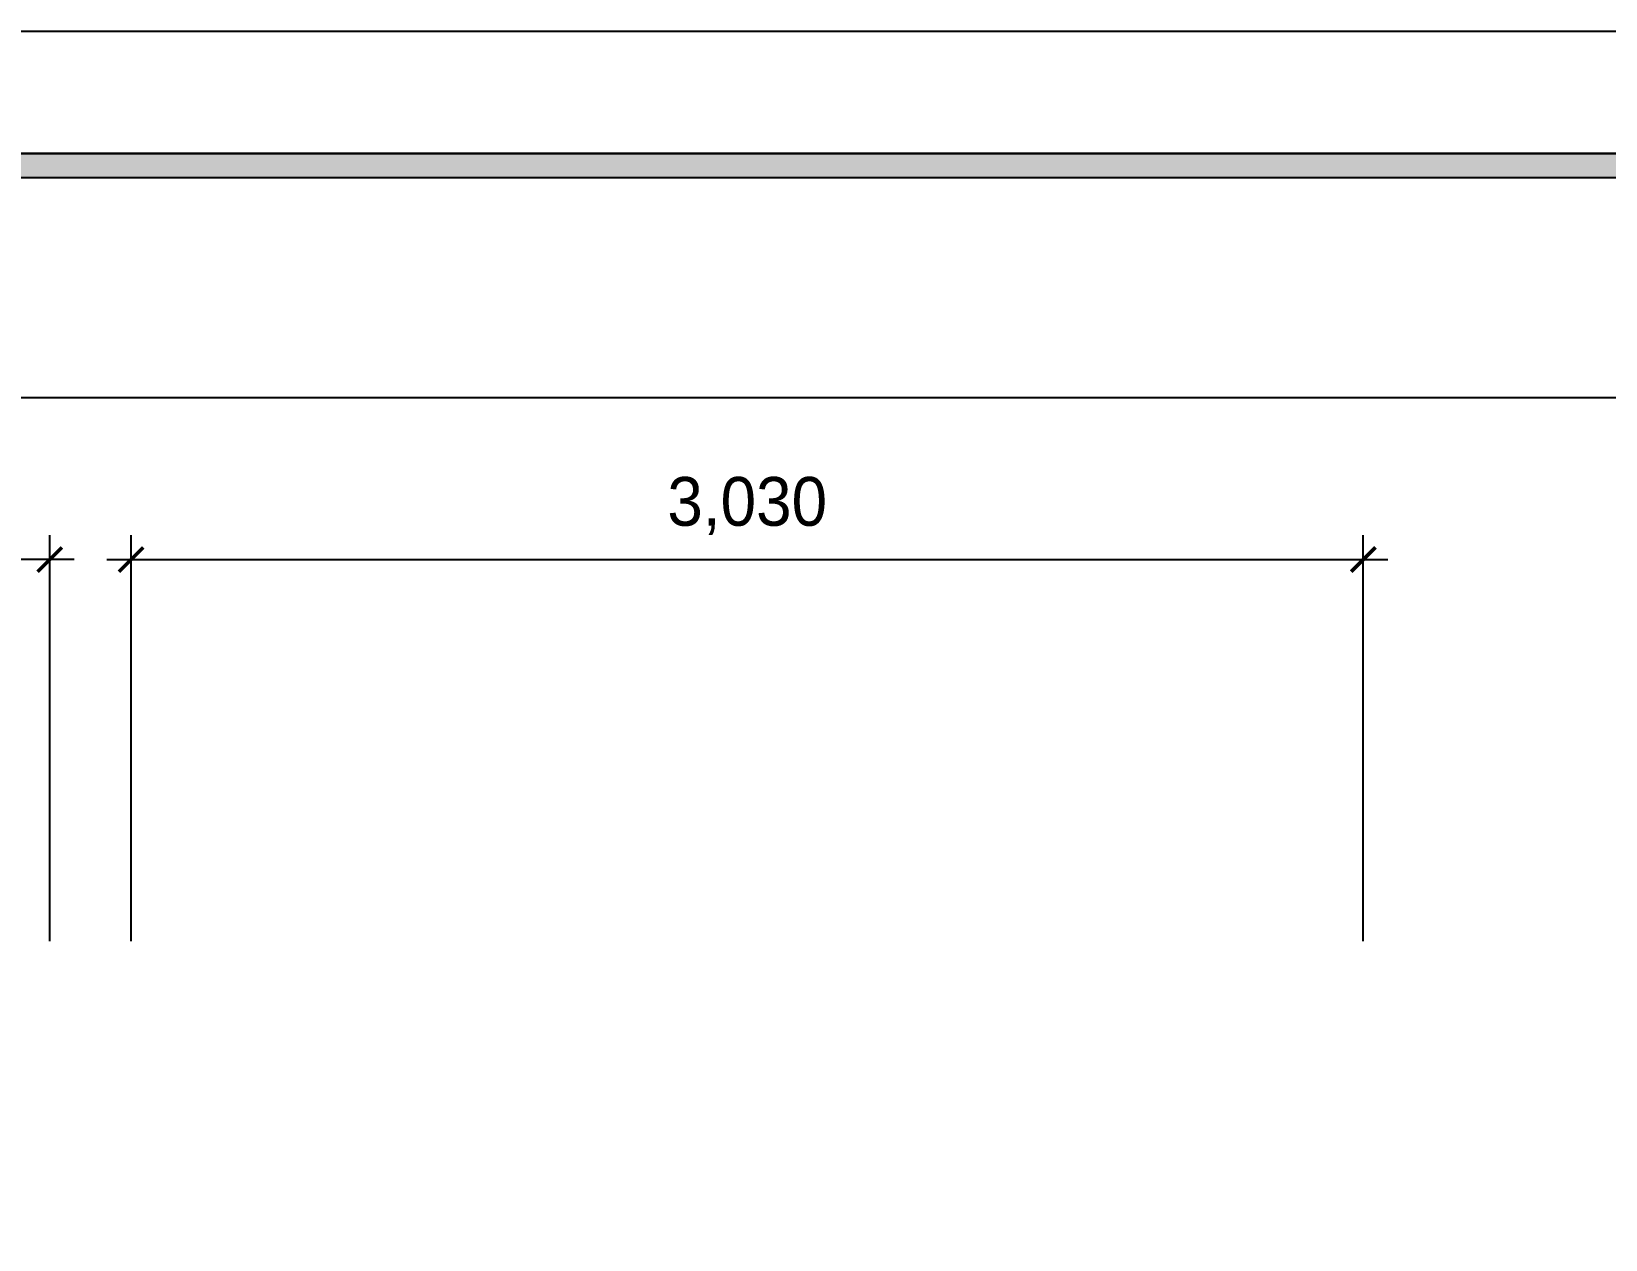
# Model space of a CAD drawing. Header units: inches. Extents: x 3778 to 56227, y -16914 to 35091.
# Drawn here: x 18495 to 22365, y 18644 to 21615 of the extents above; entities that cross this region are included whole.
import ezdxf
from ezdxf.enums import TextEntityAlignment as Align

# ---------------------------------------------------------------- set-up
doc = ezdxf.new("R2010")
doc.units = ezdxf.units.IN
doc.header["$LTSCALE"] = 100
doc.header["$MEASUREMENT"] = 0
doc.header["$PDSIZE"] = 700.071425
for name, color, linetype in [('07-DIM WAL', 5, 'Continuous'), ('F-SYM', 7, 'Continuous'), ('FORM(YOURNAME)-11', 1, 'Continuous')]:
    doc.layers.add(name, color=color, linetype=linetype)
doc.styles.add('HY 울릉도 L', font='')
doc.styles.add('YOURNAME', font='HY울릉도M.TTF')
doc.styles.get('HY 울릉도 L').set_extended_font_data('HY울릉도L')
doc.dimstyles.new('60', dxfattribs={"dimscale": 60, "dimtxt": 2, "dimasz": 1, "dimexe": 1, "dimexo": 1, "dimgap": 1, "dimtad": 1, "dimdec": 0, "dimrnd": 0.05, "dimdsep": 46, "dimlunit": 6, "dimtxsty": 'HY 울릉도 L', "dimblk": 'ARCHTICK', "dimcen": 2.5, "dimdle": 1, "dimclrd": 133, "dimclre": 133, "dimclrt": 30, "dimadec": 0, "dimazin": 0, "dimtfac": 1, "dimtdec": 0, "dimtix": 1, "dimtmove": 2, "dimatfit": 3, "dimldrblk": 'ARCHTICK', "dimfxl": 0, "dimlwd": -1, "dimlwe": -1, "dimarcsym": 0})

# ---------------------------------------------------------------- blocks, each defined once
blk = doc.blocks.new('FORM-PLAN')
at = {"layer": 'FORM(YOURNAME)-11'}
h = blk.add_hatch(color=256, dxfattribs=at)
h.dxf.hatch_style = 1
h.paths.add_polyline_path([(-71444, 55115), (10556, 55115), (10556, 54915), (-71444, 54915)])
h.paths.add_polyline_path([(-71444, -2085), (10556, -2085), (10556, -2285), (-71444, -2285)])
at = {"layer": 'Defpoints', "color": 158}
for points in [[(-71444, -2285), (10556, -2285), (10556, 55115), (-71444, 55115)], [(-69444, 53115), (-64, 53115), (-64, 1215), (-69444, 1215)]]:
    blk.add_lwpolyline(points, close=True, dxfattribs=at)
at = {"layer": 'FORM(YOURNAME)-11', "color": 250}
blk.add_lwpolyline([(-72444, -3285), (11556, -3285), (11556, 56115), (-72444, 56115)], close=True, dxfattribs=at)
at = {"layer": 'FORM(YOURNAME)-11'}
blk.add_lwpolyline([(-71444, 55115), (10556, 55115), (10556, 54915), (-71444, 54915)], close=True, dxfattribs=at)
at = {"layer": 'FORM(YOURNAME)-11', "color": 3, "style": 'YOURNAME'}
for tag, height, p in [('1', 450, (9905, 18188)), ('2', 450, (9905, 17544)), ('3', 450, (9905, 16257)), ('4', 450, (9905, 14326)), ('5', 515, (9905, 12009)), ('6', 515, (9905, 9757)), ('7', 515, (9905, 7504)), ('8', 515, (9905, 5252)), ('9', 515, (9905, 2999)), ('10', 515, (5655, 811)), ('11', 515, (9905, 747)), ('12', 515, (5655, -1441)), ('13', 515, (9905, -1441))]:
    blk.add_attdef(tag, text='', height=height, dxfattribs=at).set_placement(p, align=Align.MIDDLE_RIGHT)
blk = doc.blocks.new('*U629')
at = {"layer": 'F-SYM', "xscale": 0.3, "yscale": 0.3, "zscale": 0.3}
blk.add_blockref('FORM-PLAN', (26111.1, 4780.9), dxfattribs=at)
blk = doc.blocks.new('_ArchTick')
at = {"color": 0, "linetype": 'ByBlock', "const_width": 0.15}
blk.add_lwpolyline([(-0.5, -0.5), (0.5, 0.5)], dxfattribs=at)
blk = doc.blocks.new('*D133')
at = {"layer": '07-DIM WAL', "color": 133}
for p, q in [((18739.8, 19377.4), (18739.8, 20376.4)), ((21769.8, 19377.4), (21769.8, 20376.4)), ((18679.8, 20316.4), (21829.8, 20316.4))]:
    blk.add_line(p, q, dxfattribs=at)
at = {"layer": 'Defpoints', "color": 0}
for p in [(21769.8, 20316.4), (18739.8, 19317.4), (21769.8, 19317.4)]:
    blk.add_point(p, dxfattribs=at)
at = {"layer": '07-DIM WAL', "color": 133, "xscale": 60, "yscale": 60, "zscale": 60, "rotation": 180}
blk.add_blockref('_ArchTick', (18739.8, 20316.4), dxfattribs=at)
at = {"layer": '07-DIM WAL', "color": 133, "xscale": 60, "yscale": 60, "zscale": 60}
blk.add_blockref('_ArchTick', (21769.8, 20316.4), dxfattribs=at)
at = {"layer": '07-DIM WAL', "color": 30, "insert": (20254.8, 20448.4), "char_height": 120, "attachment_point": 5, "style": 'HY 울릉도 L'}
blk.add_mtext('3,030', dxfattribs=at)
blk = doc.blocks.new('*D134')
at = {"layer": '07-DIM WAL', "color": 133}
for p, q in [((14009.8, 19377.4), (14009.8, 20376.4)), ((18539.8, 19377.4), (18539.8, 20376.4)), ((18599.8, 20316.4), (13949.8, 20316.4))]:
    blk.add_line(p, q, dxfattribs=at)
at = {"layer": 'Defpoints', "color": 0}
for p in [(14009.8, 20316.4), (14009.8, 19317.4), (18539.8, 19317.4)]:
    blk.add_point(p, dxfattribs=at)
at = {"layer": '07-DIM WAL', "color": 133, "xscale": 60, "yscale": 60, "zscale": 60, "rotation": 180}
blk.add_blockref('_ArchTick', (14009.8, 20316.4), dxfattribs=at)
at = {"layer": '07-DIM WAL', "color": 133, "xscale": 60, "yscale": 60, "zscale": 60}
blk.add_blockref('_ArchTick', (18539.8, 20316.4), dxfattribs=at)
at = {"layer": '07-DIM WAL', "color": 30, "insert": (16274.8, 20448.4), "char_height": 120, "attachment_point": 5, "style": 'HY 울릉도 L'}
blk.add_mtext('4,530', dxfattribs=at)

msp = doc.modelspace()

# ---------------------------------------------------------------- block references
at = {"layer": '07-DIM WAL'}
msp.add_blockref('*U629', (0, 0), dxfattribs=at)

# ---------------------------------------------------------------- dimensions: what is measured, and where the dimension line sits
for base, p1, p2, picture, middle in [((14009.8, 20316.4), (18539.8, 19317.4), (14009.8, 19317.4), '*D134', (16274.8, 20448.4)), ((21769.8, 20316.4), (18739.8, 19317.4), (21769.8, 19317.4), '*D133', (20254.8, 20448.4))]:
    dim = msp.add_linear_dim(base=base, p1=p1, p2=p2, dimstyle='60', dxfattribs=at)
    dim.commit()
    dim.dimension.update_dxf_attribs({"geometry": picture, "text_midpoint": middle})

doc.saveas('drawing.dxf')
